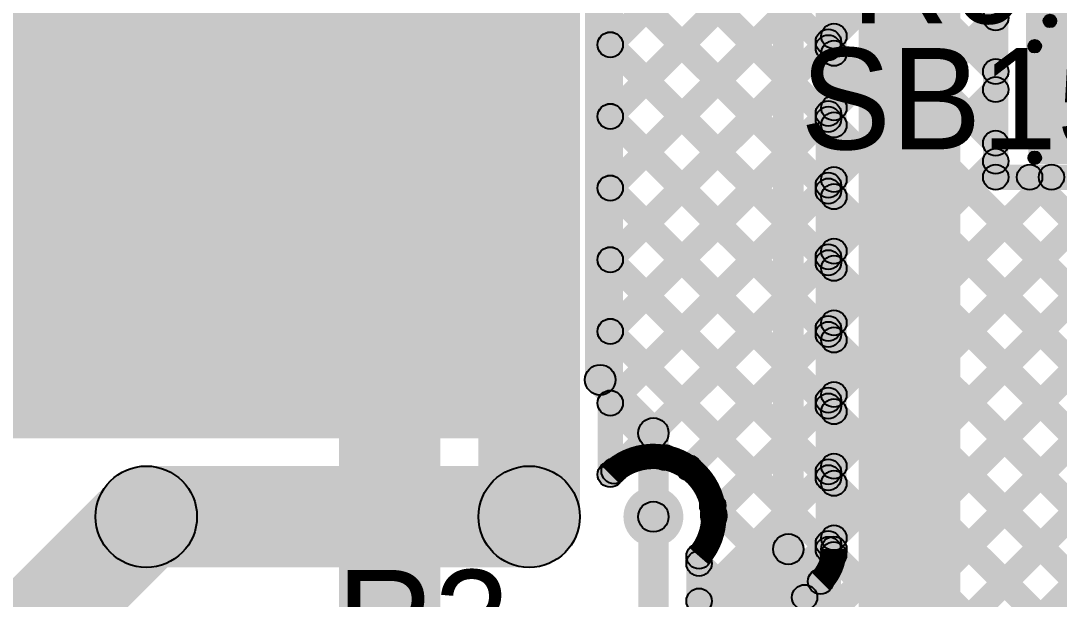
# Model space of a CAD drawing. Header units: millimetres. Extents: x -0.08 to 3.07, y -0.08 to 2.73.
# Drawn here: x 0.3795 to 0.7891, y 0.9184 to 1.1467 of the extents above; entities that cross this region are included whole.
import ezdxf

# ---------------------------------------------------------------- set-up
doc = ezdxf.new("R2010")
doc.units = ezdxf.units.MM
doc.header["$MEASUREMENT"] = 0
for name, color, linetype in [('BottomLayer', 5, 'Continuous'), ('TopLayer', 1, 'Continuous'), ('TopOverlay', 2, 'Continuous'), ('TopPaste', 8, 'Continuous'), ('TopSolder', 216, 'Continuous'), ('ViaHoleLayer', 16, 'Continuous')]:
    doc.layers.add(name, color=color, linetype=linetype)

# ---------------------------------------------------------------- blocks, each defined once
blk = doc.blocks.new('R__0402_44')
at = {"layer": 'TopLayer'}
for points in [[(-0.0275, -0.0125), (-0.0275, 0.0125), (-0.0095, 0.0125), (-0.0095, -0.0125)], [(0.0095, -0.0125), (0.0095, 0.0125), (0.0275, 0.0125), (0.0275, -0.0125)]]:
    blk.add_hatch(color=1, dxfattribs=at).paths.add_polyline_path(points)
at = {"layer": 'TopOverlay'}
h = blk.add_hatch(color=2, dxfattribs=at)
edge = h.paths.add_edge_path()
edge.add_arc((-0.031, 0.016), 0.0025, 0, 360)
h = blk.add_hatch(color=2, dxfattribs=at)
edge = h.paths.add_edge_path()
edge.add_arc((-0.031, 0.016), 0.0025, 0, 360)
for points in [[(0.031, 0.0185), (0.031, 0.0135), (-0.031, 0.0135), (-0.031, 0.0185)], [(-0.0335, 0.016), (-0.0285, 0.016), (-0.0285, -0.016), (-0.0335, -0.016)], [(0.0285, 0.016), (0.0335, 0.016), (0.0335, -0.016), (0.0285, -0.016)], [(0.031, -0.0135), (0.031, -0.0185), (-0.031, -0.0185), (-0.031, -0.0135)], [(0.032, -0.01694), (0.032, -0.01706), (-0.032, -0.01706), (-0.032, -0.01694)]]:
    blk.add_hatch(color=2, dxfattribs=at).paths.add_polyline_path(points)
h = blk.add_hatch(color=2, dxfattribs=at)
edge = h.paths.add_edge_path()
edge.add_arc((0.031, 0.016), 0.0025, 0, 360)
h = blk.add_hatch(color=2, dxfattribs=at)
edge = h.paths.add_edge_path()
edge.add_arc((0.031, 0.016), 0.0025, 0, 360)
h = blk.add_hatch(color=2, dxfattribs=at)
edge = h.paths.add_edge_path()
edge.add_arc((-0.031, -0.016), 0.0025, 0, 360)
h = blk.add_hatch(color=2, dxfattribs=at)
edge = h.paths.add_edge_path()
edge.add_arc((-0.031, -0.016), 0.0025, 0, 360)
h = blk.add_hatch(color=2, dxfattribs=at)
edge = h.paths.add_edge_path()
edge.add_arc((0.031, -0.016), 0.0025, 0, 360)
h = blk.add_hatch(color=2, dxfattribs=at)
edge = h.paths.add_edge_path()
edge.add_arc((0.031, -0.016), 0.0025, 0, 360)
h = blk.add_hatch(color=2, dxfattribs=at)
edge = h.paths.add_edge_path()
edge.add_arc((-0.032, -0.017), 0.0000635, 0, 360)
h = blk.add_hatch(color=2, dxfattribs=at)
edge = h.paths.add_edge_path()
edge.add_arc((0.032, -0.017), 0.0000635, 0, 360)
at = {"layer": 'TopPaste'}
for points in [[(-0.0275, -0.0125), (-0.0275, 0.0125), (-0.0095, 0.0125), (-0.0095, -0.0125)], [(0.0095, -0.0125), (0.0095, 0.0125), (0.0275, 0.0125), (0.0275, -0.0125)]]:
    blk.add_hatch(color=8, dxfattribs=at).paths.add_polyline_path(points)
at = {"layer": 'TopSolder'}
for points in [[(-0.0315, -0.0165), (-0.0315, 0.0165), (-0.0055, 0.0165), (-0.0055, -0.0165)], [(0.0055, -0.0165), (0.0055, 0.0165), (0.0315, 0.0165), (0.0315, -0.0165)]]:
    blk.add_hatch(color=216, dxfattribs=at).paths.add_polyline_path(points)
at = {"layer": 'TopOverlay'}
for centre, radius in [((-0.031, 0.016), 0.0025), ((-0.031, 0.016), 0.0025), ((0.031, 0.016), 0.0025), ((0.031, 0.016), 0.0025), ((-0.031, -0.016), 0.0025), ((-0.031, -0.016), 0.0025), ((0.031, -0.016), 0.0025), ((0.031, -0.016), 0.0025), ((-0.032, -0.017), 0.0000635), ((0.032, -0.017), 0.0000635)]:
    blk.add_circle(centre, radius, dxfattribs=at)
blk = doc.blocks.new('S______B______71')
at = {"layer": 'TopLayer'}
for points in [[(-0.045, -0.0175), (-0.045, 0.0175), (-0.015, 0.0175), (-0.015, -0.0175)], [(0.015, -0.0175), (0.015, 0.0175), (0.045, 0.0175), (0.045, -0.0175)]]:
    blk.add_hatch(color=1, dxfattribs=at).paths.add_polyline_path(points)
at = {"layer": 'TopOverlay'}
h = blk.add_hatch(color=2, dxfattribs=at)
edge = h.paths.add_edge_path()
edge.add_arc((-0.05, 0.022), 0.0025, 0, 360)
h = blk.add_hatch(color=2, dxfattribs=at)
edge = h.paths.add_edge_path()
edge.add_arc((-0.05, 0.022), 0.0025, 0, 360)
for points in [[(-0.0525, 0.022), (-0.0475, 0.022), (-0.0475, -0.022), (-0.0525, -0.022)], [(0.05, 0.0245), (0.05, 0.0195), (-0.05, 0.0195), (-0.05, 0.0245)], [(0.0475, 0.022), (0.0525, 0.022), (0.0525, -0.022), (0.0475, -0.022)], [(0.05, -0.0195), (0.05, -0.0245), (-0.05, -0.0245), (-0.05, -0.0195)]]:
    blk.add_hatch(color=2, dxfattribs=at).paths.add_polyline_path(points)
h = blk.add_hatch(color=2, dxfattribs=at)
edge = h.paths.add_edge_path()
edge.add_arc((0.05, 0.022), 0.0025, 0, 360)
h = blk.add_hatch(color=2, dxfattribs=at)
edge = h.paths.add_edge_path()
edge.add_arc((0.05, 0.022), 0.0025, 0, 360)
h = blk.add_hatch(color=2, dxfattribs=at)
edge = h.paths.add_edge_path()
edge.add_arc((-0.05, -0.022), 0.0025, 0, 360)
h = blk.add_hatch(color=2, dxfattribs=at)
edge = h.paths.add_edge_path()
edge.add_arc((-0.05, -0.022), 0.0025, 0, 360)
h = blk.add_hatch(color=2, dxfattribs=at)
edge = h.paths.add_edge_path()
edge.add_arc((0.05, -0.022), 0.0025, 0, 360)
h = blk.add_hatch(color=2, dxfattribs=at)
edge = h.paths.add_edge_path()
edge.add_arc((0.05, -0.022), 0.0025, 0, 360)
at = {"layer": 'TopPaste'}
for points in [[(-0.045, -0.0175), (-0.045, 0.0175), (-0.015, 0.0175), (-0.015, -0.0175)], [(0.015, -0.0175), (0.015, 0.0175), (0.045, 0.0175), (0.045, -0.0175)]]:
    blk.add_hatch(color=8, dxfattribs=at).paths.add_polyline_path(points)
at = {"layer": 'TopSolder'}
for points in [[(-0.049, -0.0215), (-0.049, 0.0215), (-0.011, 0.0215), (-0.011, -0.0215)], [(0.011, -0.0215), (0.011, 0.0215), (0.049, 0.0215), (0.049, -0.0215)]]:
    blk.add_hatch(color=216, dxfattribs=at).paths.add_polyline_path(points)
at = {"layer": 'TopOverlay'}
for centre in [(-0.05, 0.022), (-0.05, 0.022), (0.05, 0.022), (0.05, 0.022), (-0.05, -0.022), (-0.05, -0.022), (0.05, -0.022), (0.05, -0.022)]:
    blk.add_circle(centre, 0.0025, dxfattribs=at)

msp = doc.modelspace()

# ---------------------------------------------------------------- hatches: boundary and pattern name
at = {"layer": 'BottomLayer'}
for points in [[(0.6, 0.951), (0.56, 0.951), (0.56, 1.46857), (0.6, 1.46857)], [(0.617, 0.96767), (0.607, 0.96767), (0.607, 1.44084), (0.617, 1.44084)], [(0.75, 0.765), (0.71, 0.765), (0.71, 1.228), (0.75, 1.228)], [(0.545, 0.84585), (0.505, 0.84585), (0.505, 1.17896), (0.545, 1.17896)], [(0.61554, 1.10546), (0.60846, 1.11254), (0.67514, 1.17921), (0.68221, 1.17214)], [(0.61554, 1.13375), (0.60846, 1.14082), (0.64686, 1.17921), (0.65393, 1.17214)], [(0.62661, 1.17214), (0.63368, 1.17921), (0.70154, 1.11136), (0.69446, 1.10429)], [(0.6549, 1.17214), (0.66197, 1.17921), (0.70154, 1.13965), (0.69446, 1.13257)], [(0.703, 0.765), (0.693, 0.765), (0.693, 1.17568), (0.703, 1.17568)], [(0.61554, 1.07718), (0.60846, 1.08425), (0.69446, 1.17025), (0.70154, 1.16318)], [(0.60846, 1.16201), (0.61554, 1.16908), (0.70154, 1.08308), (0.69446, 1.07601)], [(0.61554, 1.0489), (0.60846, 1.05597), (0.69446, 1.14197), (0.70154, 1.1349)], [(0.60846, 1.13372), (0.61554, 1.14079), (0.70154, 1.05479), (0.69446, 1.04772)], [(0.61554, 1.02061), (0.60846, 1.02768), (0.69446, 1.11368), (0.70154, 1.10661)], [(0.60846, 1.10544), (0.61554, 1.11251), (0.70154, 1.02651), (0.69446, 1.01944)], [(0.61554, 0.99233), (0.60846, 0.9994), (0.69446, 1.0854), (0.70154, 1.07833)], [(0.60846, 1.07715), (0.61554, 1.08422), (0.70154, 0.99822), (0.69446, 0.99115)], [(0.61701, 0.96552), (0.60994, 0.97259), (0.69446, 1.05711), (0.70154, 1.05004)], [(0.60846, 1.04887), (0.61554, 1.05594), (0.70154, 0.96994), (0.69446, 0.96287)], [(0.64652, 0.96674), (0.63944, 0.97381), (0.69446, 1.02883), (0.70154, 1.02176)], [(0.60846, 1.02058), (0.61554, 1.02766), (0.70154, 0.94166), (0.69446, 0.93458)], [(0.60846, 0.9923), (0.61554, 0.99937), (0.63698, 0.97793), (0.62991, 0.97086)], [(0.65633, 0.94827), (0.64926, 0.95534), (0.69446, 1.00055), (0.70154, 0.99347)], [(0.65054, 0.91419), (0.64346, 0.92126), (0.69446, 0.97226), (0.70154, 0.96519)], [(0.64886, 0.95191), (0.65593, 0.95898), (0.70154, 0.91337), (0.69446, 0.9063)], [(0.635, 0.713), (0.623, 0.713), (0.623, 0.951), (0.635, 0.951)], [(0.65054, 0.88591), (0.64346, 0.89298), (0.69446, 0.94398), (0.70154, 0.93691)], [(0.652, 0.7375), (0.642, 0.7375), (0.642, 0.93541), (0.652, 0.93541)], [(0.64346, 0.92902), (0.65054, 0.93609), (0.70154, 0.88509), (0.69446, 0.87802)]]:
    msp.add_hatch(color=5, dxfattribs=at).paths.add_polyline_path(points)
h = msp.add_hatch(color=5, dxfattribs=at)
edge = h.paths.add_edge_path()
edge.add_arc((0.698, 1.13843), 0.005, 0, 360)
h = msp.add_hatch(color=5, dxfattribs=at)
edge = h.paths.add_edge_path()
edge.add_arc((0.612, 1.13728), 0.005, 0, 360)
h = msp.add_hatch(color=5, dxfattribs=at)
edge = h.paths.add_edge_path()
edge.add_arc((0.612, 1.13726), 0.005, 0, 360)
h = msp.add_hatch(color=5, dxfattribs=at)
edge = h.paths.add_edge_path()
edge.add_arc((0.698, 1.13611), 0.005, 0, 360)
h = msp.add_hatch(color=5, dxfattribs=at)
edge = h.paths.add_edge_path()
edge.add_arc((0.698, 1.11015), 0.005, 0, 360)
h = msp.add_hatch(color=5, dxfattribs=at)
edge = h.paths.add_edge_path()
edge.add_arc((0.612, 1.109), 0.005, 0, 360)
h = msp.add_hatch(color=5, dxfattribs=at)
edge = h.paths.add_edge_path()
edge.add_arc((0.612, 1.10897), 0.005, 0, 360)
h = msp.add_hatch(color=5, dxfattribs=at)
edge = h.paths.add_edge_path()
edge.add_arc((0.698, 1.10783), 0.005, 0, 360)
h = msp.add_hatch(color=5, dxfattribs=at)
edge = h.paths.add_edge_path()
edge.add_arc((0.612, 1.08072), 0.005, 0, 360)
h = msp.add_hatch(color=5, dxfattribs=at)
edge = h.paths.add_edge_path()
edge.add_arc((0.612, 1.08069), 0.005, 0, 360)
h = msp.add_hatch(color=5, dxfattribs=at)
edge = h.paths.add_edge_path()
edge.add_arc((0.698, 1.08186), 0.005, 0, 360)
h = msp.add_hatch(color=5, dxfattribs=at)
edge = h.paths.add_edge_path()
edge.add_arc((0.698, 1.07954), 0.005, 0, 360)
h = msp.add_hatch(color=5, dxfattribs=at)
edge = h.paths.add_edge_path()
edge.add_arc((0.612, 1.05243), 0.005, 0, 360)
h = msp.add_hatch(color=5, dxfattribs=at)
edge = h.paths.add_edge_path()
edge.add_arc((0.612, 1.0524), 0.005, 0, 360)
h = msp.add_hatch(color=5, dxfattribs=at)
edge = h.paths.add_edge_path()
edge.add_arc((0.698, 1.05358), 0.005, 0, 360)
h = msp.add_hatch(color=5, dxfattribs=at)
edge = h.paths.add_edge_path()
edge.add_arc((0.698, 1.05126), 0.005, 0, 360)
h = msp.add_hatch(color=5, dxfattribs=at)
edge = h.paths.add_edge_path()
edge.add_arc((0.612, 1.02415), 0.005, 0, 360)
h = msp.add_hatch(color=5, dxfattribs=at)
edge = h.paths.add_edge_path()
edge.add_arc((0.612, 1.02412), 0.005, 0, 360)
h = msp.add_hatch(color=5, dxfattribs=at)
edge = h.paths.add_edge_path()
edge.add_arc((0.698, 1.02529), 0.005, 0, 360)
h = msp.add_hatch(color=5, dxfattribs=at)
edge = h.paths.add_edge_path()
edge.add_arc((0.698, 1.02297), 0.005, 0, 360)
h = msp.add_hatch(color=5, dxfattribs=at)
edge = h.paths.add_edge_path()
edge.add_arc((0.612, 0.99586), 0.005, 0, 360)
h = msp.add_hatch(color=5, dxfattribs=at)
edge = h.paths.add_edge_path()
edge.add_arc((0.612, 0.99584), 0.005, 0, 360)
h = msp.add_hatch(color=5, dxfattribs=at)
edge = h.paths.add_edge_path()
edge.add_arc((0.698, 0.99701), 0.005, 0, 360)
h = msp.add_hatch(color=5, dxfattribs=at)
edge = h.paths.add_edge_path()
edge.add_arc((0.698, 0.99469), 0.005, 0, 360)
h = msp.add_hatch(color=5, dxfattribs=at)
edge = h.paths.add_edge_path()
edge.add_arc((0.63344, 0.97439), 0.005, 0, 360)
h = msp.add_hatch(color=5, dxfattribs=at)
edge = h.paths.add_edge_path()
edge.add_arc((0.64298, 0.97027), 0.005, 0, 360)
h = msp.add_hatch(color=5, dxfattribs=at)
edge = h.paths.add_edge_path()
edge.add_arc((0.58, 0.951), 0.02, 0, 360)
h = msp.add_hatch(color=5, dxfattribs=at)
edge = h.paths.add_edge_path()
edge.add_arc((0.612, 0.96767), 0.005, 0, 360)
h = msp.add_hatch(color=5, dxfattribs=at)
edge = h.paths.add_edge_path()
edge.add_arc((0.612, 0.96767), 0.005, 0, 360)
h = msp.add_hatch(color=5, dxfattribs=at)
edge = h.paths.add_edge_path()
edge.add_arc((0.61347, 0.96905), 0.005, 0, 360)
h = msp.add_hatch(color=5, dxfattribs=at)
edge = h.paths.add_edge_path()
edge.add_arc((0.698, 0.96873), 0.005, 0, 360)
h = msp.add_hatch(color=5, dxfattribs=at)
edge = h.paths.add_edge_path()
edge.add_arc((0.698, 0.9664), 0.005, 0, 360)
h = msp.add_hatch(color=5, dxfattribs=at)
edge = h.paths.add_edge_path()
edge.add_arc((0.58, 0.951), 0.01181, 0, 360)
h = msp.add_hatch(color=5, dxfattribs=at)
edge = h.paths.add_edge_path()
edge.add_arc((0.629, 0.951), 0.01181, 0, 360)
h = msp.add_hatch(color=5, dxfattribs=at)
edge = h.paths.add_edge_path()
edge.add_arc((0.65239, 0.95544), 0.005, 0, 360)
h = msp.add_hatch(color=5, dxfattribs=at)
edge = h.paths.add_edge_path()
edge.add_arc((0.629, 0.951), 0.006, 0, 360)
h = msp.add_hatch(color=5, dxfattribs=at)
edge = h.paths.add_edge_path()
edge.add_arc((0.6528, 0.95181), 0.005, 0, 360)
h = msp.add_hatch(color=5, dxfattribs=at)
edge = h.paths.add_edge_path()
edge.add_arc((0.65281, 0.951), 0.005, 0, 360)
h = msp.add_hatch(color=5, dxfattribs=at)
edge = h.paths.add_edge_path()
edge.add_arc((0.65281, 0.951), 0.005, 0, 360)
h = msp.add_hatch(color=5, dxfattribs=at)
edge = h.paths.add_edge_path()
edge.add_arc((0.698, 0.94044), 0.005, 0, 360)
h = msp.add_hatch(color=5, dxfattribs=at)
edge = h.paths.add_edge_path()
edge.add_arc((0.698, 0.93812), 0.005, 0, 360)
h = msp.add_hatch(color=5, dxfattribs=at)
edge = h.paths.add_edge_path()
edge.add_arc((0.647, 0.93541), 0.005, 0, 360)
h = msp.add_hatch(color=5, dxfattribs=at)
edge = h.paths.add_edge_path()
edge.add_arc((0.647, 0.93541), 0.005, 0, 360)
h = msp.add_hatch(color=5, dxfattribs=at)
edge = h.paths.add_edge_path()
edge.add_arc((0.647, 0.93255), 0.005, 0, 360)
h = msp.add_hatch(color=5, dxfattribs=at)
edge = h.paths.add_edge_path()
edge.add_arc((0.647, 0.91773), 0.005, 0, 360)
at = {"layer": 'TopLayer'}
for points in [[(0.68821, 0.93821), (0.67621, 0.93821), (0.67621, 1.5951), (0.68821, 1.5951)], [(0.70521, 0.93821), (0.69521, 0.93821), (0.69521, 1.55357), (0.70521, 1.55357)], [(0.614, 1.005), (0.602, 1.005), (0.602, 1.499), (0.614, 1.499)], [(0.035, 0.982), (0.594, 0.982), (0.594, 1.401), (0.035, 1.401)], [(0.70375, 1.13711), (0.69668, 1.14418), (0.77037, 1.21787), (0.77744, 1.2108)], [(0.69668, 1.18693), (0.70375, 1.194), (0.76754, 1.13021), (0.76046, 1.12314)], [(0.769, 1.085), (0.759, 1.085), (0.759, 1.19), (0.769, 1.19)], [(0.70375, 1.10882), (0.69668, 1.1159), (0.76046, 1.17968), (0.76754, 1.17261)], [(0.776, 1.097), (0.816, 1.097), (0.816, 1.178), (0.776, 1.178)], [(0.69668, 1.15865), (0.70375, 1.16572), (0.76754, 1.10193), (0.76046, 1.09486)], [(0.70375, 1.08054), (0.69668, 1.08761), (0.76046, 1.1514), (0.76754, 1.14433)], [(0.69668, 1.13036), (0.70375, 1.13743), (0.82954, 1.01165), (0.82246, 1.00457)], [(0.70375, 1.05226), (0.69668, 1.05933), (0.76046, 1.12311), (0.76754, 1.11604)], [(0.69668, 1.10208), (0.70375, 1.10915), (0.82954, 0.98336), (0.82246, 0.97629)], [(0.70375, 1.02397), (0.69668, 1.03104), (0.76046, 1.09483), (0.76754, 1.08776)], [(0.764, 1.08), (0.764, 1.09), (0.826, 1.09), (0.826, 1.08)], [(0.70375, 0.9674), (0.69668, 0.97447), (0.81074, 1.08854), (0.81781, 1.08146)], [(0.70375, 0.99569), (0.69668, 1.00276), (0.78245, 1.08854), (0.78953, 1.08146)], [(0.77386, 1.08146), (0.78093, 1.08854), (0.82954, 1.03993), (0.82246, 1.03286)], [(0.69668, 1.07379), (0.70375, 1.08086), (0.82954, 0.95508), (0.82246, 0.94801)], [(0.70375, 0.93912), (0.69668, 0.94619), (0.82246, 1.07198), (0.82954, 1.06491)], [(0.69668, 1.04551), (0.70375, 1.05258), (0.82954, 0.92679), (0.82246, 0.91972)], [(0.59161, 0.7987), (0.58454, 0.80577), (0.82246, 1.04369), (0.82954, 1.03662)], [(0.69668, 1.01722), (0.70375, 1.0243), (0.82954, 0.89851), (0.82246, 0.89144)], [(0.60576, 0.78456), (0.59869, 0.79163), (0.82246, 1.01541), (0.82954, 1.00834)], [(0.60576, 0.78456), (0.59869, 0.79163), (0.82246, 1.01541), (0.82954, 1.00834)], [(0.60376, 1.00076), (0.61224, 1.00924), (0.63324, 0.98824), (0.62476, 0.97976)], [(0.69668, 0.98894), (0.70375, 0.99601), (0.90498, 0.79478), (0.89791, 0.78771)], [(0.68795, 0.83846), (0.68088, 0.84554), (0.82246, 0.98712), (0.82954, 0.98005)], [(0.635, 0.951), (0.623, 0.951), (0.623, 0.984), (0.635, 0.984)], [(0.429, 0.931), (0.429, 0.971), (0.58, 0.971), (0.58, 0.931)], [(0.69668, 0.96066), (0.70375, 0.96773), (0.90498, 0.7665), (0.89791, 0.75943)], [(0.35754, 0.85126), (0.32926, 0.87954), (0.41486, 0.96514), (0.44314, 0.93686)], [(0.71623, 0.83846), (0.70916, 0.84554), (0.82246, 0.95884), (0.82954, 0.95177)], [(0.65924, 0.90676), (0.65076, 0.91524), (0.67797, 0.94246), (0.68646, 0.93397)], [(0.69655, 0.9325), (0.70362, 0.93957), (0.79766, 0.84554), (0.79058, 0.83846)], [(0.67129, 0.89476), (0.66422, 0.90183), (0.69138, 0.929), (0.69845, 0.92193)], [(0.68511, 0.91565), (0.69218, 0.92273), (0.76937, 0.84554), (0.7623, 0.83846)]]:
    msp.add_hatch(color=1, dxfattribs=at).paths.add_polyline_path(points)
h = msp.add_hatch(color=1, dxfattribs=at)
edge = h.paths.add_edge_path()
edge.add_arc((0.764, 1.14786), 0.005, 0, 360)
h = msp.add_hatch(color=1, dxfattribs=at)
edge = h.paths.add_edge_path()
edge.add_arc((0.70021, 1.14064), 0.005, 0, 360)
h = msp.add_hatch(color=1, dxfattribs=at)
edge = h.paths.add_edge_path()
edge.add_arc((0.70021, 1.1339), 0.005, 0, 360)
h = msp.add_hatch(color=1, dxfattribs=at)
edge = h.paths.add_edge_path()
edge.add_arc((0.764, 1.12668), 0.005, 0, 360)
h = msp.add_hatch(color=1, dxfattribs=at)
edge = h.paths.add_edge_path()
edge.add_arc((0.764, 1.11958), 0.005, 0, 360)
h = msp.add_hatch(color=1, dxfattribs=at)
edge = h.paths.add_edge_path()
edge.add_arc((0.70021, 1.11236), 0.005, 0, 360)
h = msp.add_hatch(color=1, dxfattribs=at)
edge = h.paths.add_edge_path()
edge.add_arc((0.70021, 1.10561), 0.005, 0, 360)
h = msp.add_hatch(color=1, dxfattribs=at)
edge = h.paths.add_edge_path()
edge.add_arc((0.764, 1.09839), 0.005, 0, 360)
h = msp.add_hatch(color=1, dxfattribs=at)
edge = h.paths.add_edge_path()
edge.add_arc((0.764, 1.09129), 0.005, 0, 360)
h = msp.add_hatch(color=1, dxfattribs=at)
edge = h.paths.add_edge_path()
edge.add_arc((0.764, 1.085), 0.005, 0, 360)
h = msp.add_hatch(color=1, dxfattribs=at)
edge = h.paths.add_edge_path()
edge.add_arc((0.764, 1.085), 0.005, 0, 360)
h = msp.add_hatch(color=1, dxfattribs=at)
edge = h.paths.add_edge_path()
edge.add_arc((0.77739, 1.085), 0.005, 0, 360)
h = msp.add_hatch(color=1, dxfattribs=at)
edge = h.paths.add_edge_path()
edge.add_arc((0.78599, 1.085), 0.005, 0, 360)
h = msp.add_hatch(color=1, dxfattribs=at)
edge = h.paths.add_edge_path()
edge.add_arc((0.70021, 1.08408), 0.005, 0, 360)
h = msp.add_hatch(color=1, dxfattribs=at)
edge = h.paths.add_edge_path()
edge.add_arc((0.70021, 1.07733), 0.005, 0, 360)
h = msp.add_hatch(color=1, dxfattribs=at)
edge = h.paths.add_edge_path()
edge.add_arc((0.70021, 1.05579), 0.005, 0, 360)
h = msp.add_hatch(color=1, dxfattribs=at)
edge = h.paths.add_edge_path()
edge.add_arc((0.70021, 1.04904), 0.005, 0, 360)
h = msp.add_hatch(color=1, dxfattribs=at)
edge = h.paths.add_edge_path()
edge.add_arc((0.70021, 1.02751), 0.005, 0, 360)
h = msp.add_hatch(color=1, dxfattribs=at)
edge = h.paths.add_edge_path()
edge.add_arc((0.70021, 1.02076), 0.005, 0, 360)
h = msp.add_hatch(color=1, dxfattribs=at)
edge = h.paths.add_edge_path()
edge.add_arc((0.608, 1.005), 0.006, 0, 360)
h = msp.add_hatch(color=1, dxfattribs=at)
edge = h.paths.add_edge_path()
edge.add_arc((0.608, 1.005), 0.006, 0, 360)
h = msp.add_hatch(color=1, dxfattribs=at)
edge = h.paths.add_edge_path()
edge.add_arc((0.70021, 0.99922), 0.005, 0, 360)
h = msp.add_hatch(color=1, dxfattribs=at)
edge = h.paths.add_edge_path()
edge.add_arc((0.70021, 0.99248), 0.005, 0, 360)
h = msp.add_hatch(color=1, dxfattribs=at)
edge = h.paths.add_edge_path()
edge.add_arc((0.629, 0.984), 0.006, 0, 360)
h = msp.add_hatch(color=1, dxfattribs=at)
edge = h.paths.add_edge_path()
edge.add_arc((0.629, 0.984), 0.006, 0, 360)
h = msp.add_hatch(color=1, dxfattribs=at)
edge = h.paths.add_edge_path()
edge.add_arc((0.70021, 0.97094), 0.005, 0, 360)
h = msp.add_hatch(color=1, dxfattribs=at)
edge = h.paths.add_edge_path()
edge.add_arc((0.429, 0.951), 0.02, 0, 360)
h = msp.add_hatch(color=1, dxfattribs=at)
edge = h.paths.add_edge_path()
edge.add_arc((0.429, 0.951), 0.02, 0, 360)
h = msp.add_hatch(color=1, dxfattribs=at)
edge = h.paths.add_edge_path()
edge.add_arc((0.58, 0.951), 0.02, 0, 360)
h = msp.add_hatch(color=1, dxfattribs=at)
edge = h.paths.add_edge_path()
edge.add_arc((0.70021, 0.96419), 0.005, 0, 360)
h = msp.add_hatch(color=1, dxfattribs=at)
edge = h.paths.add_edge_path()
edge.add_arc((0.58, 0.951), 0.01181, 0, 360)
h = msp.add_hatch(color=1, dxfattribs=at)
edge = h.paths.add_edge_path()
edge.add_arc((0.629, 0.951), 0.01181, 0, 360)
h = msp.add_hatch(color=1, dxfattribs=at)
edge = h.paths.add_edge_path()
edge.add_arc((0.629, 0.951), 0.006, 0, 360)
h = msp.add_hatch(color=1, dxfattribs=at)
edge = h.paths.add_edge_path()
edge.add_arc((0.70021, 0.94265), 0.005, 0, 360)
h = msp.add_hatch(color=1, dxfattribs=at)
edge = h.paths.add_edge_path()
edge.add_arc((0.68221, 0.93821), 0.006, 0, 360)
h = msp.add_hatch(color=1, dxfattribs=at)
edge = h.paths.add_edge_path()
edge.add_arc((0.68221, 0.93821), 0.006, 0, 360)
h = msp.add_hatch(color=1, dxfattribs=at)
edge = h.paths.add_edge_path()
edge.add_arc((0.70021, 0.93821), 0.005, 0, 360)
h = msp.add_hatch(color=1, dxfattribs=at)
edge = h.paths.add_edge_path()
edge.add_arc((0.70021, 0.93821), 0.005, 0, 360)
h = msp.add_hatch(color=1, dxfattribs=at)
edge = h.paths.add_edge_path()
edge.add_arc((0.70021, 0.93821), 0.005, 0, 360)
h = msp.add_hatch(color=1, dxfattribs=at)
edge = h.paths.add_edge_path()
edge.add_arc((0.70008, 0.93604), 0.005, 0, 360)
h = msp.add_hatch(color=1, dxfattribs=at)
edge = h.paths.add_edge_path()
edge.add_arc((0.69492, 0.92546), 0.005, 0, 360)
h = msp.add_hatch(color=1, dxfattribs=at)
edge = h.paths.add_edge_path()
edge.add_arc((0.69492, 0.92546), 0.005, 0, 360)
h = msp.add_hatch(color=1, dxfattribs=at)
edge = h.paths.add_edge_path()
edge.add_arc((0.69494, 0.92548), 0.005, 0, 360)
h = msp.add_hatch(color=1, dxfattribs=at)
edge = h.paths.add_edge_path()
edge.add_arc((0.68865, 0.91919), 0.005, 0, 360)
at = {"layer": 'ViaHoleLayer'}
h = msp.add_hatch(color=16, dxfattribs=at)
edge = h.paths.add_edge_path()
edge.add_arc((0.58, 0.951), 0.00591, 0, 360)
h = msp.add_hatch(color=16, dxfattribs=at)
edge = h.paths.add_edge_path()
edge.add_arc((0.629, 0.951), 0.00591, 0, 360)

# ---------------------------------------------------------------- linework, layer by layer
at = {"layer": 'BottomLayer', "const_width": 0.01}
for points in [[(0.612, 0.96767, -0.671704), (0.65281, 0.951)], [(0.65281, 0.951, -0.18034), (0.647, 0.93541)]]:
    msp.add_lwpolyline(points, format="xyb", dxfattribs=at)
at = {"layer": 'BottomLayer'}
for centre, radius in [((0.698, 1.13843), 0.005), ((0.612, 1.13728), 0.005), ((0.612, 1.13726), 0.005), ((0.698, 1.13611), 0.005), ((0.698, 1.11015), 0.005), ((0.612, 1.109), 0.005), ((0.612, 1.10897), 0.005), ((0.698, 1.10783), 0.005), ((0.612, 1.08072), 0.005), ((0.612, 1.08069), 0.005), ((0.698, 1.08186), 0.005), ((0.698, 1.07954), 0.005), ((0.612, 1.05243), 0.005), ((0.612, 1.0524), 0.005), ((0.698, 1.05358), 0.005), ((0.698, 1.05126), 0.005), ((0.612, 1.02415), 0.005), ((0.612, 1.02412), 0.005), ((0.698, 1.02529), 0.005), ((0.698, 1.02297), 0.005), ((0.612, 0.99586), 0.005), ((0.612, 0.99584), 0.005), ((0.698, 0.99701), 0.005), ((0.698, 0.99469), 0.005), ((0.63344, 0.97439), 0.005), ((0.64298, 0.97027), 0.005), ((0.58, 0.951), 0.02), ((0.612, 0.96767), 0.005), ((0.612, 0.96767), 0.005), ((0.61347, 0.96905), 0.005), ((0.698, 0.96873), 0.005), ((0.698, 0.9664), 0.005), ((0.65239, 0.95544), 0.005), ((0.629, 0.951), 0.006), ((0.6528, 0.95181), 0.005), ((0.65281, 0.951), 0.005), ((0.65281, 0.951), 0.005), ((0.698, 0.94044), 0.005), ((0.698, 0.93812), 0.005), ((0.647, 0.93541), 0.005), ((0.647, 0.93541), 0.005), ((0.647, 0.93255), 0.005), ((0.647, 0.91773), 0.005)]:
    msp.add_circle(centre, radius, dxfattribs=at)
at = {"layer": 'TopLayer', "const_width": 0.01}
for points in [[(0.70021, 0.93821, -0.199396), (0.69492, 0.92546)], [(0.70021, 0.93821, -0.198912), (0.69494, 0.92548)]]:
    msp.add_lwpolyline(points, format="xyb", dxfattribs=at)
at = {"layer": 'TopLayer'}
for centre, radius in [((0.764, 1.14786), 0.005), ((0.70021, 1.14064), 0.005), ((0.70021, 1.1339), 0.005), ((0.764, 1.12668), 0.005), ((0.764, 1.11958), 0.005), ((0.70021, 1.11236), 0.005), ((0.70021, 1.10561), 0.005), ((0.764, 1.09839), 0.005), ((0.764, 1.09129), 0.005), ((0.764, 1.085), 0.005), ((0.764, 1.085), 0.005), ((0.77739, 1.085), 0.005), ((0.78599, 1.085), 0.005), ((0.70021, 1.08408), 0.005), ((0.70021, 1.07733), 0.005), ((0.70021, 1.05579), 0.005), ((0.70021, 1.04904), 0.005), ((0.70021, 1.02751), 0.005), ((0.70021, 1.02076), 0.005), ((0.608, 1.005), 0.006), ((0.608, 1.005), 0.006), ((0.70021, 0.99922), 0.005), ((0.70021, 0.99248), 0.005), ((0.629, 0.984), 0.006), ((0.629, 0.984), 0.006), ((0.70021, 0.97094), 0.005), ((0.429, 0.951), 0.02), ((0.429, 0.951), 0.02), ((0.58, 0.951), 0.02), ((0.70021, 0.96419), 0.005), ((0.629, 0.951), 0.006), ((0.70021, 0.94265), 0.005), ((0.68221, 0.93821), 0.006), ((0.68221, 0.93821), 0.006), ((0.70021, 0.93821), 0.005), ((0.70021, 0.93821), 0.005), ((0.70021, 0.93821), 0.005), ((0.70008, 0.93604), 0.005), ((0.69492, 0.92546), 0.005), ((0.69492, 0.92546), 0.005), ((0.69494, 0.92548), 0.005), ((0.68865, 0.91919), 0.005)]:
    msp.add_circle(centre, radius, dxfattribs=at)

# ---------------------------------------------------------------- block references
at = {"rotation": 180}
for name, p in [('R__0402_44', (0.8164, 1.16268)), ('S______B______71', (0.8294, 1.11468))]:
    msp.add_blockref(name, p, dxfattribs=at)

# ---------------------------------------------------------------- texts
at = {"layer": 'TopOverlay'}
for s, p in [('R6', (0.7069, 1.14568)), ('SB15', (0.687, 1.096)), ('R3', (0.504, 0.89))]:
    msp.add_text(s, height=0.04, dxfattribs=at).set_placement(p)

doc.saveas('drawing.dxf')
